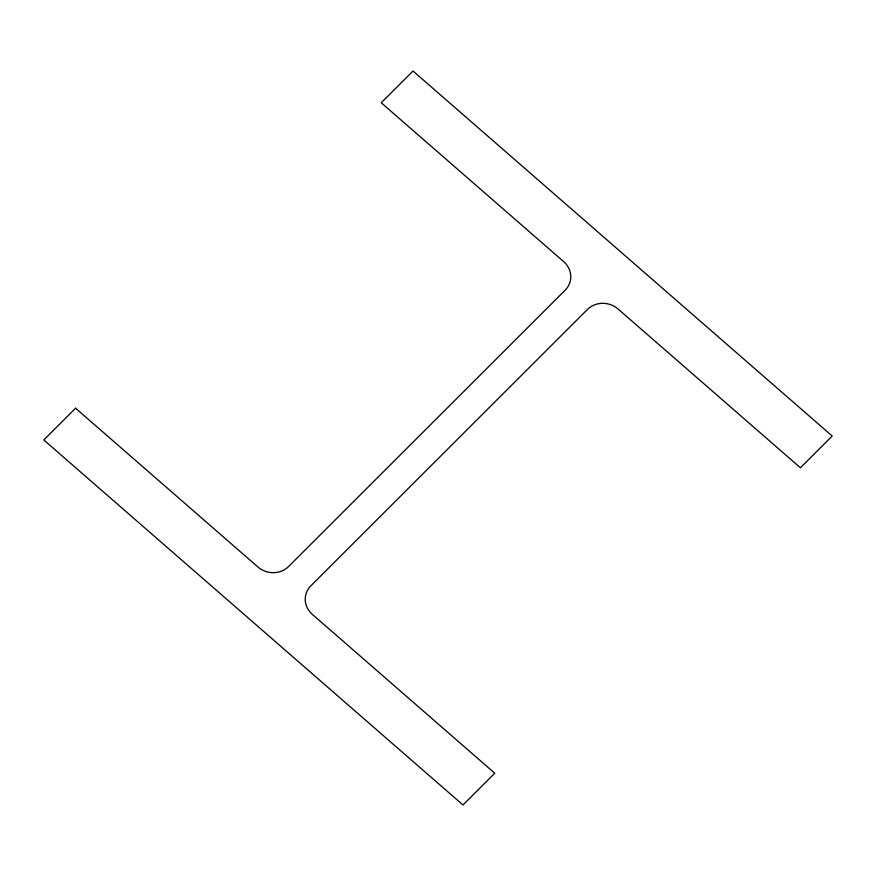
<?xml version="1.0" encoding="UTF-8"?>
<svg xmlns="http://www.w3.org/2000/svg" width="876" height="876" viewBox="0 0 876 876"><rect width="100%" height="100%" fill="white"/><g stroke="black" fill="none" stroke-linecap="round" stroke-linejoin="round"><path stroke-width="1.31" d="M75.577 408.216L43.8 439.971L462.977 804.978L494.754 773.223L312.36 614.394A21.747 20.115 11.4 0 1 310.838 585.847L587.391 309.502A21.747 20.115 11.4 0 1 618.018 308.954L800.423 467.784L832.2 436.029L413.023 71.022L381.246 102.777L563.64 261.606A21.747 20.115 11.4 0 1 565.162 290.153L288.609 566.498A21.747 20.115 11.4 0 1 257.982 567.046L75.577 408.216"/></g></svg>
